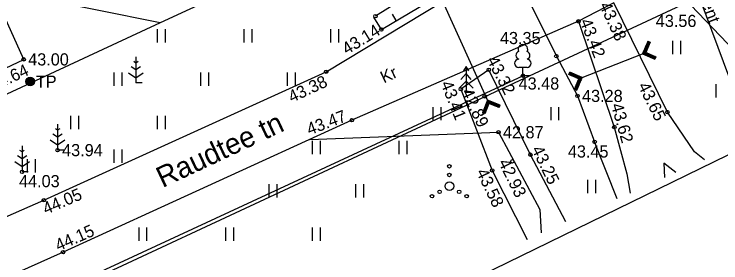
# Model space of a CAD drawing. Extents: x 642747 to 644424, y 6457048 to 6458238.
# Drawn here: x 643683.35 to 643724.11, y 6457765.19 to 6457779.52 of the extents above; entities that cross this region are included whole.
import ezdxf

# ---------------------------------------------------------------- set-up
doc = ezdxf.new("R2010")
doc.units = 0
for name, color, linetype in [('ABIJOONIS', 7, 'Continuous'), ('AED', 7, 'Continuous'), ('HALJASTUS', 7, 'Continuous'), ('JOONSIDE', 7, 'Continuous'), ('KOORDPUNKT', 7, 'Continuous'), ('KORGUS', 7, 'Continuous'), ('MOOTMPUNKT', 7, 'Continuous'), ('MOOTPIIR', 7, 'Continuous'), ('MPKAABEL', 7, 'Continuous'), ('PIIR', 7, 'Continuous'), ('POST', 7, 'Continuous'), ('PUU', 7, 'Continuous'), ('RELJEEF', 7, 'Continuous'), ('SITRASS', 7, 'Continuous'), ('TEE', 7, 'Continuous'), ('TRUUP', 7, 'Continuous'), ('VEEKOGU', 7, 'Continuous')]:
    doc.layers.add(name, color=color, linetype=linetype)

msp = doc.modelspace()

# ---------------------------------------------------------------- linework, layer by layer
at = {"layer": 'ABIJOONIS'}
msp.add_lwpolyline([(643714.392, 6457788.405), (643727.012, 6457775.208), (643753.469, 6457775.208)], dxfattribs=at)
at = {"layer": 'AED'}
msp.add_lwpolyline([(643643.042, 6457761.587), (643644.659, 6457758.249), (643657.651, 6457764.39), (643661.383, 6457766.294), (643683.905, 6457776.916), (643680.698, 6457784.02), (643666.986, 6457812.437)], dxfattribs=at)
at = {"layer": 'HALJASTUS'}
for p, q in [((643691.608, 6457778.657), (643691.608, 6457777.896)), ((643692.063, 6457778.657), (643692.063, 6457777.896)), ((643696.608, 6457778.657), (643696.608, 6457777.896)), ((643697.063, 6457778.657), (643697.063, 6457777.896)), ((643701.608, 6457778.657), (643701.608, 6457777.896)), ((643702.063, 6457778.657), (643702.063, 6457777.896)), ((643721.324, 6457777.986), (643721.324, 6457777.225)), ((643721.779, 6457777.986), (643721.779, 6457777.225)), ((643689.108, 6457776.157), (643689.108, 6457775.396)), ((643689.563, 6457776.157), (643689.563, 6457775.396)), ((643694.108, 6457776.157), (643694.108, 6457775.396)), ((643694.563, 6457776.157), (643694.563, 6457775.396)), ((643699.108, 6457776.157), (643699.108, 6457775.396)), ((643699.563, 6457776.157), (643699.563, 6457775.396)), ((643723.824, 6457775.486), (643723.824, 6457774.725)), ((643707.501, 6457774.165), (643707.501, 6457773.404)), ((643707.956, 6457774.165), (643707.956, 6457773.404)), ((643714.298, 6457774.165), (643714.298, 6457773.404)), ((643714.753, 6457774.165), (643714.753, 6457773.404)), ((643686.608, 6457773.657), (643686.608, 6457772.896)), ((643687.063, 6457773.657), (643687.063, 6457772.896)), ((643691.608, 6457773.657), (643691.608, 6457772.896)), ((643692.063, 6457773.657), (643692.063, 6457772.896)), ((643700.541, 6457772.224), (643700.541, 6457771.463)), ((643700.996, 6457772.224), (643700.996, 6457771.463)), ((643705.541, 6457772.224), (643705.541, 6457771.463)), ((643705.996, 6457772.224), (643705.996, 6457771.463)), ((643689.107, 6457771.718), (643689.107, 6457770.957)), ((643689.562, 6457771.718), (643689.562, 6457770.957)), ((643684.108, 6457771.157), (643684.108, 6457770.396)), ((643684.563, 6457771.157), (643684.563, 6457770.396)), ((643716.419, 6457769.971), (643716.419, 6457769.21)), ((643716.874, 6457769.971), (643716.874, 6457769.21)), ((643698.041, 6457769.724), (643698.041, 6457768.963)), ((643698.496, 6457769.724), (643698.496, 6457768.963)), ((643703.041, 6457769.724), (643703.041, 6457768.963)), ((643703.496, 6457769.724), (643703.496, 6457768.963)), ((643690.541, 6457767.224), (643690.541, 6457766.463)), ((643690.996, 6457767.224), (643690.996, 6457766.463)), ((643695.541, 6457767.224), (643695.541, 6457766.463)), ((643695.996, 6457767.224), (643695.996, 6457766.463)), ((643700.541, 6457767.224), (643700.541, 6457766.463)), ((643700.996, 6457767.224), (643700.996, 6457766.463))]:
    msp.add_line(p, q, dxfattribs=at)
msp.add_lwpolyline([(643700.399, 6457772.302), (643711.285, 6457772.718), (643713.679, 6457768.272), (643713.755, 6457766.914)], dxfattribs=at)
for centre, radius in [((643708.456, 6457770.756), 0.1), ((643708.456, 6457770.256), 0.1), ((643708.456, 6457769.606), 0.25), ((643707.456, 6457769.031), 0.1), ((643707.891, 6457769.281), 0.1), ((643709.021, 6457769.281), 0.1), ((643709.456, 6457769.031), 0.1)]:
    msp.add_circle(centre, radius, dxfattribs=at)
at = {"layer": 'KOORDPUNKT'}
msp.add_line((643691.781, 6457779.012), (643680.823, 6457781.241), dxfattribs=at)
msp.add_lwpolyline([(643688.028, 6457777.272), (643688.028, 6457777.272), (643688.028, 6457777.272)], dxfattribs=at)
at = {"layer": 'KORGUS'}
for centre in [(643704.196, 6457779.403), (643715.901, 6457779.108), (643704.532, 6457778.636), (643714.626, 6457777.098), (643683.905, 6457776.916), (643710.728, 6457776.314), (643701.351, 6457776.203), (643712.696, 6457775.976), (643709.115, 6457775.202), (643710.493, 6457774.781), (643715.846, 6457774.811), (643721.03, 6457773.877), (643702.834, 6457773.414), (643717.966, 6457773.019), (643711.285, 6457772.718), (643716.834, 6457772.167), (643685.861, 6457771.688), (643713.128, 6457771.422), (643712.092, 6457771.038), (643683.813, 6457770.437), (643710.924, 6457770.519), (643685.068, 6457768.799), (643686.176, 6457765.807)]:
    msp.add_circle(centre, 0.1, dxfattribs=at)
at = {"layer": 'MOOTMPUNKT'}
msp.add_circle((643684.281, 6457775.638), 0.1, dxfattribs=at)
at = {"layer": 'MOOTPIIR'}
msp.add_lwpolyline([(643569.511, 6457761.345), (643609.999, 6457780.272), (643623.002, 6457757.205), (643653.442, 6457772.879), (643626.253, 6457810.732), (643660.83, 6457826.11), (643636.745, 6457869.286), (643611.92, 6457861.005), (643591.75, 6457893.609), (643688.463, 6457893.609), (643745.87, 6457781.825), (643604.87, 6457713.093), (643587.095, 6457718.169)], close=True, dxfattribs=at)
at = {"layer": 'MPKAABEL'}
for points in [[(643720.402, 6457788.523), (643717.509, 6457789.105), (643714.881, 6457788.554), (643712.329, 6457787.777), (643707.549, 6457786.321), (643703.747, 6457784.562), (643691.781, 6457779.012), (643678.498, 6457772.852), (643666.143, 6457767.362), (643665.89, 6457767.103), (643665.952, 6457765.877), (643665.784, 6457762.532), (643653.216, 6457756.683), (643644.647, 6457752.655), (643641.368, 6457753.983), (643627.73, 6457747.096), (643620.509, 6457743.465), (643616.188, 6457741.449), (643613.026, 6457739.843), (643610.909, 6457738.789), (643604.969, 6457735.706), (643597.345, 6457731.983), (643597.39, 6457731.403)], [(643720.402, 6457788.523), (643717.509, 6457789.105), (643714.881, 6457788.554), (643712.329, 6457787.777), (643707.549, 6457786.321), (643703.747, 6457784.562), (643691.781, 6457779.012)], [(643720.402, 6457788.523), (643719.952, 6457788.314), (643725.896, 6457772.363)]]:
    msp.add_lwpolyline(points, dxfattribs=at)
at = {"layer": 'PIIR'}
msp.add_lwpolyline([(643947.12, 6457884.94), (643861.19, 6457845.01), (643781.71, 6457807.93), (643688.47, 6457764.51), (643652.37, 6457747), (643563.86, 6457704.02), (643410.76, 6457597.72)], dxfattribs=at)
at = {"layer": 'POST'}
for radius in [0.25, 0.225, 0.2, 0.175, 0.15, 0.125, 0.1, 0.075, 0.05, 0.025]:
    msp.add_circle((643684.281, 6457775.638), radius, dxfattribs=at)
at = {"layer": 'PUU'}
for p, q in [((643690.377, 6457776.706), (643690.252, 6457776.789)), ((643690.377, 6457777.056), (643690.377, 6457775.556)), ((643690.501, 6457776.789), (643690.377, 6457776.706)), ((643690.377, 6457776.306), (643690.11, 6457776.484)), ((643690.643, 6457776.484), (643690.377, 6457776.306)), ((643709.419, 6457776.508), (643709.269, 6457776.258)), ((643709.569, 6457776.258), (643709.419, 6457776.508)), ((643709.419, 6457776.508), (643709.419, 6457775.008)), ((643712.936, 6457776.451), (643712.456, 6457776.451)), ((643712.696, 6457775.976), (643712.696, 6457776.451)), ((643669.49, 6457755.975), (643712.696, 6457775.976)), ((643689.953, 6457776.145), (643690.377, 6457775.862)), ((643690.377, 6457775.862), (643690.801, 6457776.145)), ((643709.419, 6457776.108), (643709.119, 6457775.758)), ((643709.719, 6457775.758), (643709.419, 6457776.108)), ((643713.076, 6457775.976), (643712.696, 6457775.976)), ((643690.737, 6457775.556), (643690.377, 6457775.556)), ((643709.419, 6457775.658), (643709.019, 6457775.258)), ((643709.819, 6457775.258), (643709.419, 6457775.658)), ((643709.779, 6457775.008), (643709.419, 6457775.008)), ((643685.861, 6457773.188), (643685.861, 6457771.688)), ((643685.861, 6457772.838), (643685.737, 6457772.921)), ((643685.985, 6457772.921), (643685.861, 6457772.838)), ((643685.861, 6457772.438), (643685.594, 6457772.615)), ((643686.128, 6457772.615), (643685.861, 6457772.438)), ((643683.813, 6457771.937), (643683.813, 6457770.437)), ((643685.437, 6457772.277), (643685.861, 6457771.994)), ((643685.861, 6457771.994), (643686.285, 6457772.277)), ((643683.813, 6457771.587), (643683.688, 6457771.67)), ((643683.937, 6457771.67), (643683.813, 6457771.587)), ((643686.221, 6457771.688), (643685.861, 6457771.688)), ((643683.813, 6457771.187), (643683.546, 6457771.365)), ((643684.079, 6457771.365), (643683.813, 6457771.187)), ((643683.388, 6457771.027), (643683.813, 6457770.744)), ((643683.813, 6457770.744), (643684.237, 6457771.027)), ((643684.173, 6457770.437), (643683.813, 6457770.437))]:
    msp.add_line(p, q, dxfattribs=at)
for centre, radius, start, end in [((643712.696, 6457777.496), 0.277, 332.5799, 207.4201), ((643712.526, 6457777.149), 0.233, 109.0217, 253.1415), ((643712.866, 6457777.149), 0.233, 286.8508, 70.9859), ((643712.458, 6457776.689), 0.238, 90.0016, 269.3953), ((643712.933, 6457776.689), 0.238, 270.6047, 89.9984)]:
    msp.add_arc(centre, radius, start, end, dxfattribs=at)
at = {"layer": 'RELJEEF'}
for p, q in [((643704.532, 6457778.636), (643704.108, 6457779.348)), ((643705.391, 6457779.148), (643705.173, 6457779.513))]:
    msp.add_line(p, q, dxfattribs=at)
for points in [[(643704.532, 6457778.636), (643708.791, 6457781.172), (643709.981, 6457784.213), (643706.724, 6457793.955)], [(643704.045, 6457792.518), (643708.43, 6457784.26), (643707.85, 6457781.693), (643704.196, 6457779.403)]]:
    msp.add_lwpolyline(points, dxfattribs=at)
at = {"layer": 'SITRASS'}
for points in [[(643648.863, 6457911.42), (643654.584, 6457900.478), (643659.195, 6457890.556), (643662.629, 6457883.256), (643665.567, 6457876.657), (643669.589, 6457867.674), (643676.151, 6457854.974), (643680.955, 6457845.44), (643683.098, 6457840.566), (643687.238, 6457832.595), (643693.441, 6457820.115), (643701.067, 6457804.664), (643704.675, 6457797.98), (643706.074, 6457794.365), (643708.278, 6457789.273), (643712.268, 6457781.863), (643714.626, 6457777.098), (643715.846, 6457774.811), (643716.834, 6457772.167)], [(643718.126, 6457768.876), (643716.834, 6457772.167)]]:
    msp.add_lwpolyline(points, dxfattribs=at)
at = {"layer": 'TEE'}
for points in [[(643591.378, 6457725.39), (643607.135, 6457732.434), (643624.332, 6457740.679), (643639.606, 6457747.955), (643652.713, 6457754.324), (643669.001, 6457761.754), (643685.068, 6457768.799), (643701.351, 6457776.203), (643713.895, 6457783.782)], [(643723.159, 6457771.134), (643722.584, 6457771.598), (643721.03, 6457773.877), (643717.93, 6457780.169), (643715.901, 6457779.108)], [(643715.901, 6457779.108), (643702.834, 6457773.414), (643686.176, 6457765.807), (643670.195, 6457758.67), (643654.255, 6457751.288), (643640.687, 6457745.288), (643625.497, 6457737.898), (643608.364, 6457729.964), (643592.838, 6457722.926)], [(643715.901, 6457779.108), (643717.966, 6457773.019), (643718.693, 6457770.314), (643718.884, 6457769.216)], [(643721.508, 6457770.393), (643720.817, 6457770.938), (643720.869, 6457770.106)]]:
    msp.add_lwpolyline(points, dxfattribs=at)
at = {"layer": 'TRUUP'}
for p, q in [((643707.289, 6457781.983), (643710.688, 6457774.467)), ((643719.904, 6457777.955), (643719.595, 6457777.241)), ((643719.903, 6457777.595), (643719.66, 6457777.392)), ((643719.925, 6457777.646), (643719.682, 6457777.443)), ((643719.969, 6457777.927), (643719.688, 6457777.278)), ((643719.947, 6457777.697), (643719.704, 6457777.494)), ((643719.969, 6457777.748), (643719.726, 6457777.545)), ((643719.991, 6457777.799), (643719.748, 6457777.596)), ((643720.013, 6457777.85), (643719.77, 6457777.647)), ((643720.034, 6457777.899), (643719.782, 6457777.315)), ((643720.033, 6457777.899), (643719.792, 6457777.698)), ((643720.008, 6457777.91), (643719.814, 6457777.749)), ((643719.982, 6457777.921), (643719.836, 6457777.8)), ((643719.956, 6457777.933), (643719.858, 6457777.851)), ((643719.931, 6457777.944), (643719.881, 6457777.902)), ((643720.034, 6457777.899), (643719.904, 6457777.955)), ((643716.02, 6457775.826), (643719.688, 6457777.278)), ((643719.595, 6457777.241), (643720.309, 6457776.932)), ((643719.837, 6457777.442), (643719.596, 6457777.241)), ((643719.859, 6457777.493), (643719.616, 6457777.29)), ((643719.814, 6457777.391), (643719.621, 6457777.23)), ((643719.881, 6457777.544), (643719.638, 6457777.341)), ((643719.792, 6457777.34), (643719.647, 6457777.218)), ((643719.795, 6457777.309), (643719.673, 6457777.207)), ((643719.688, 6457777.278), (643720.337, 6457776.997)), ((643719.821, 6457777.298), (643719.698, 6457777.196)), ((643719.846, 6457777.287), (643719.724, 6457777.185)), ((643719.872, 6457777.276), (643719.75, 6457777.174)), ((643719.898, 6457777.265), (643719.775, 6457777.163)), ((643719.782, 6457777.315), (643720.365, 6457777.063)), ((643719.923, 6457777.254), (643719.801, 6457777.152)), ((643719.949, 6457777.243), (643719.827, 6457777.141)), ((643719.975, 6457777.232), (643719.852, 6457777.129)), ((643720.001, 6457777.22), (643719.878, 6457777.118)), ((643720.026, 6457777.209), (643719.904, 6457777.107)), ((643720.052, 6457777.198), (643719.93, 6457777.096)), ((643720.078, 6457777.187), (643719.955, 6457777.085)), ((643720.103, 6457777.176), (643719.981, 6457777.074)), ((643720.129, 6457777.165), (643720.007, 6457777.063)), ((643720.155, 6457777.154), (643720.032, 6457777.052)), ((643720.18, 6457777.143), (643720.058, 6457777.04)), ((643720.206, 6457777.132), (643720.084, 6457777.029)), ((643720.232, 6457777.12), (643720.109, 6457777.018)), ((643720.257, 6457777.109), (643720.135, 6457777.007)), ((643720.283, 6457777.098), (643720.161, 6457776.996)), ((643720.309, 6457777.087), (643720.186, 6457776.985)), ((643720.335, 6457777.076), (643720.212, 6457776.974)), ((643720.36, 6457777.065), (643720.238, 6457776.963)), ((643720.348, 6457777.022), (643720.264, 6457776.952)), ((643720.326, 6457776.971), (643720.289, 6457776.94)), ((643720.365, 6457777.063), (643720.309, 6457776.932)), ((643715.342, 6457776.042), (643715.399, 6457776.173)), ((643715.926, 6457775.789), (643715.342, 6457776.042)), ((643715.348, 6457776.04), (643715.47, 6457776.142)), ((643715.36, 6457776.083), (643715.444, 6457776.153)), ((643716.02, 6457775.826), (643715.371, 6457776.107)), ((643715.373, 6457776.029), (643715.496, 6457776.131)), ((643715.382, 6457776.134), (643715.419, 6457776.164)), ((643716.113, 6457775.863), (643715.399, 6457776.173)), ((643715.399, 6457776.017), (643715.521, 6457776.12)), ((643715.425, 6457776.006), (643715.547, 6457776.108)), ((643715.45, 6457775.995), (643715.573, 6457776.097)), ((643715.476, 6457775.984), (643715.598, 6457776.086)), ((643715.502, 6457775.973), (643715.624, 6457776.075)), ((643715.527, 6457775.962), (643715.65, 6457776.064)), ((643715.553, 6457775.951), (643715.675, 6457776.053)), ((643715.579, 6457775.94), (643715.701, 6457776.042)), ((643715.604, 6457775.928), (643715.727, 6457776.031)), ((643715.63, 6457775.917), (643715.753, 6457776.02)), ((643715.656, 6457775.906), (643715.778, 6457776.008)), ((643715.682, 6457775.895), (643715.804, 6457775.997)), ((643715.707, 6457775.884), (643715.83, 6457775.986)), ((643715.733, 6457775.873), (643715.855, 6457775.975)), ((643715.759, 6457775.862), (643715.881, 6457775.964)), ((643715.673, 6457775.206), (643715.926, 6457775.789)), ((643715.739, 6457775.177), (643716.02, 6457775.826)), ((643715.739, 6457775.357), (643715.982, 6457775.56)), ((643715.761, 6457775.408), (643716.004, 6457775.61)), ((643715.783, 6457775.459), (643716.026, 6457775.661)), ((643715.784, 6457775.851), (643715.907, 6457775.953)), ((643715.804, 6457775.149), (643716.113, 6457775.863)), ((643715.805, 6457775.51), (643716.048, 6457775.712)), ((643715.81, 6457775.84), (643715.932, 6457775.942)), ((643715.827, 6457775.561), (643716.07, 6457775.763)), ((643715.836, 6457775.828), (643715.958, 6457775.931)), ((643715.849, 6457775.612), (643716.092, 6457775.814)), ((643715.861, 6457775.817), (643715.984, 6457775.919)), ((643715.871, 6457775.663), (643716.112, 6457775.864)), ((643715.887, 6457775.806), (643716.009, 6457775.908)), ((643715.893, 6457775.714), (643716.087, 6457775.875)), ((643715.913, 6457775.795), (643716.035, 6457775.897)), ((643715.915, 6457775.765), (643716.061, 6457775.886)), ((643715.673, 6457775.206), (643715.804, 6457775.149)), ((643715.674, 6457775.205), (643715.915, 6457775.407)), ((643715.695, 6457775.255), (643715.938, 6457775.458)), ((643715.7, 6457775.194), (643715.893, 6457775.356)), ((643715.717, 6457775.306), (643715.96, 6457775.509)), ((643715.726, 6457775.183), (643715.871, 6457775.305)), ((643715.751, 6457775.172), (643715.849, 6457775.254)), ((643715.777, 6457775.161), (643715.827, 6457775.203)), ((643710.647, 6457774.559), (643710.372, 6457773.831)), ((643710.688, 6457774.467), (643710.439, 6457773.806)), ((643710.73, 6457774.376), (643710.505, 6457773.781)), ((643710.675, 6457774.231), (643710.567, 6457774.348)), ((643710.685, 6457774.257), (643710.577, 6457774.375)), ((643710.695, 6457774.283), (643710.587, 6457774.401)), ((643710.705, 6457774.31), (643710.597, 6457774.427)), ((643710.715, 6457774.336), (643710.607, 6457774.453)), ((643710.725, 6457774.362), (643710.617, 6457774.479)), ((643710.755, 6457774.366), (643710.627, 6457774.506)), ((643710.807, 6457774.347), (643710.636, 6457774.532)), ((643710.859, 6457774.327), (643710.646, 6457774.558)), ((643711.375, 6457774.284), (643710.647, 6457774.559)), ((643711.35, 6457774.218), (643710.688, 6457774.467)), ((643710.911, 6457774.307), (643710.697, 6457774.54)), ((643711.325, 6457774.151), (643710.73, 6457774.376)), ((643710.963, 6457774.288), (643710.749, 6457774.521)), ((643711.015, 6457774.268), (643710.801, 6457774.501)), ((643711.067, 6457774.248), (643710.853, 6457774.481)), ((643711.119, 6457774.229), (643710.905, 6457774.462)), ((643711.171, 6457774.209), (643710.957, 6457774.442)), ((643711.223, 6457774.19), (643711.009, 6457774.423)), ((643711.275, 6457774.17), (643711.061, 6457774.403)), ((643711.325, 6457774.152), (643711.112, 6457774.383)), ((643711.335, 6457774.178), (643711.164, 6457774.364)), ((643711.345, 6457774.205), (643711.216, 6457774.344)), ((643710.517, 6457773.812), (643710.409, 6457773.929)), ((643710.527, 6457773.838), (643710.419, 6457773.956)), ((643710.537, 6457773.864), (643710.429, 6457773.982)), ((643710.547, 6457773.891), (643710.439, 6457774.008)), ((643710.557, 6457773.917), (643710.449, 6457774.034)), ((643710.567, 6457773.943), (643710.459, 6457774.06)), ((643710.576, 6457773.969), (643710.469, 6457774.086)), ((643710.586, 6457773.995), (643710.478, 6457774.113)), ((643710.596, 6457774.022), (643710.488, 6457774.139)), ((643710.606, 6457774.048), (643710.498, 6457774.165)), ((643710.616, 6457774.074), (643710.508, 6457774.191)), ((643710.626, 6457774.1), (643710.518, 6457774.217)), ((643710.636, 6457774.126), (643710.528, 6457774.244)), ((643710.646, 6457774.152), (643710.538, 6457774.27)), ((643710.655, 6457774.179), (643710.548, 6457774.296)), ((643710.665, 6457774.205), (643710.557, 6457774.322)), ((643711.355, 6457774.231), (643711.268, 6457774.325)), ((643711.365, 6457774.257), (643711.32, 6457774.305)), ((643711.325, 6457774.151), (643711.375, 6457774.284)), ((643710.505, 6457773.781), (643710.372, 6457773.831)), ((643710.412, 6457773.816), (643710.38, 6457773.851)), ((643710.464, 6457773.796), (643710.39, 6457773.877)), ((643710.507, 6457773.786), (643710.399, 6457773.903))]:
    msp.add_line(p, q, dxfattribs=at)
at = {"layer": 'VEEKOGU'}
msp.add_lwpolyline([(643715.165, 6457767.547), (643713.128, 6457771.422), (643710.728, 6457776.314), (643709.115, 6457775.202), (643710.924, 6457770.519), (643712.932, 6457766.545)], dxfattribs=at)

# ---------------------------------------------------------------- texts
at = {"layer": 'JOONSIDE'}
msp.add_text('14.64', height=0.7, rotation=24.881, dxfattribs=at).set_placement((643682.139, 6457775.06))
at = {"layer": 'KORGUS'}
for s, rotation, p in [(' 43.38', 294.8236, (643716.979, 6457780.268)), (' 43.14', 31.5828, (643702.319, 6457777.027)), (' 43.42', 291.3059, (643715.877, 6457779.355)), (' 43.32', 297.2478, (643710.479, 6457777.116)), (' 43.38', 24.8306, (643699.128, 6457774.297)), (' 43.41', 291.7891, (643707.846, 6457775.765)), (' 43.65', 296.3141, (643719.201, 6457775.627)), (' 42.89', 295.0032, (643709.027, 6457775.287)), (' 43.47', 20.7012, (643700.143, 6457772.448)), (' 43.62', 285.936, (643717.697, 6457774.537)), (' 43.25', 296.093, (643713.064, 6457771.972)), (' 42.93', 296.4276, (643711.146, 6457771.212)), (' 43.58', 295.6546, (643709.876, 6457770.663)), (' 44.05', 23.1582, (643684.947, 6457767.86)), (' 44.15', 23.7537, (643685.669, 6457765.743))]:
    msp.add_text(s, height=0.7, rotation=rotation, dxfattribs=at).set_placement(p)
for s, p in [(' 43.56', (643720.099, 6457778.784)), (' 43.35', (643711.112, 6457777.796)), (' 43.00', (643683.905, 6457776.566)), (' 43.48', (643712.187, 6457775.176)), (' 43.28', (643715.846, 6457774.461)), (' 42.87', (643711.285, 6457772.368)), (' 43.94', (643685.861, 6457771.338)), (' 43.45', (643715.029, 6457771.261)), (' 44.03', (643683.377, 6457769.551))]:
    msp.add_text(s, height=0.7, dxfattribs=at).set_placement(p)
at = {"layer": 'MPKAABEL'}
msp.add_text('Orient', height=0.7, rotation=290.4364, dxfattribs=at).set_placement((643722.557, 6457781.324))
at = {"layer": 'POST'}
msp.add_text('TP', height=0.7, dxfattribs=at).set_placement((643684.607, 6457775.285))
at = {"layer": 'TEE'}
for s, height, rotation, p in [('Kr', 0.7, 25.033, (643704.677, 6457775.524)), ('Raudtee tn', 1.2, 25.1741, (643691.913, 6457769.498))]:
    msp.add_text(s, height=height, rotation=rotation, dxfattribs=at).set_placement(p)

doc.saveas('drawing.dxf')
